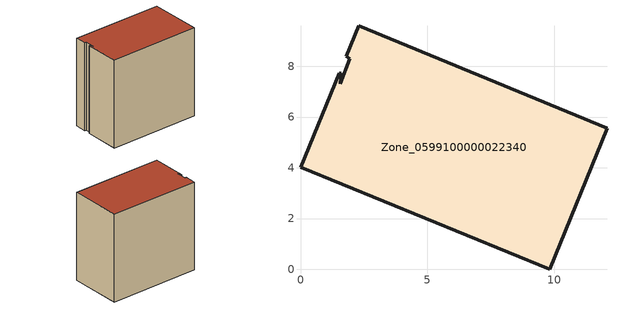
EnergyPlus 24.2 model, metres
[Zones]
Zone_0599100000022340
 floor ground (C_G): 1.95,8.3 1.8,8.4 2.29,9.6 12.08,5.55 9.82,0 0,4.02 1.52,7.73 1.6,7.72 1.56,7.31 z0
 wall outside (C_F): 9.82,0 12.08,5.55 2.29,9.6 1.8,8.4 1.95,8.3 1.56,7.31 1.6,7.72 1.52,7.73 0,4.02 9.82,0 z0:10.21
 roof outside (C_R): 1.8,8.4 1.95,8.3 1.56,7.31 1.6,7.72 1.52,7.73 0,4.02 9.82,0 12.08,5.55 2.29,9.6 z10.21
[BUILDING]
Pand.0599100000022340: North Axis=0; Terrain=City; Loads Convergence Tolerance Value=0.04; Temperature Convergence Tolerance Value=0.4; Solar Distribution=FullExterior; Maximum Number of Warmup Days=25; Minimum Number of Warmup Days=1
[Site:Location]
Rotterdam.The.Hague.AP_ZH_NLD Design_Conditions: Latitude=51.96; Longitude=4.45; Time Zone=1; Elevation=-4.5
[SITE:GROUNDTEMPERATURE:BUILDINGSURFACE]
18, 18, 18, 18, 18, 18, 18, 18, 18, 18, 18, 18
[MATERIAL] Thermal Absorptance=0.9; Solar Absorptance=0.7; Visible Absorptance=0.7
Name | Roughness | Thickness | Conductivity | Density | Specific Heat
G.TI.1946 | MediumSmooth | 0.15 | 1 | 540 | 1210
F.TI.1946 | Rough | 0.3 | 0.857143 | 1920 | 840
R.TI.1946 | MediumRough | 0.2 | 0.1 | 1500 | 1000
[CONSTRUCTION]
C_G: G.TI.1946
C_F: F.TI.1946
C_R: R.TI.1946
[ZONE]
Zone_0599100000022340: Type=1; Multiplier=1; Ceiling Height=Autocalculate; Volume=Autocalculate; Floor Area=autocalculate; Part of Total Floor Area=Yes
[ZONEINFILTRATION:DESIGNFLOWRATE]
Infil_Zone_0599100000022340: Zone or ZoneList or Space or SpaceList=Zone_0599100000022340; Schedule=AlwaysOn; Design Flow Rate Calculation Method=Flow/Area; Flow Rate per Floor Area=0.003; Constant Term Coefficient=1; Temperature Term Coefficient=0; Velocity Term Coefficient=0; Velocity Squared Term Coefficient=0
[HVACTEMPLATE:ZONE:IDEALLOADSAIRSYSTEM]
Zone_0599100000022340: Maximum Heating Supply Air Temperature=50; Minimum Cooling Supply Air Temperature=13; Maximum Heating Supply Air Humidity Ratio=0.0156; Minimum Cooling Supply Air Humidity Ratio=0.0077; Heating Limit=NoLimit; Cooling Limit=NoLimit; Dehumidification Control Type=ConstantSensibleHeatRatio; Cooling Sensible Heat Ratio=0.7; Dehumidification Setpoint=60; Humidification Control Type=None; Humidification Setpoint=30; Outdoor Air Method=None; Outdoor Air Flow Rate per Person=0.00944; Outdoor Air Flow Rate per Zone Floor Area=0; Outdoor Air Flow Rate per Zone=0; Demand Controlled Ventilation Type=None; Outdoor Air Economizer Type=NoEconomizer; Heat Recovery Type=None; Sensible Heat Recovery Effectiveness=0.7; Latent Heat Recovery Effectiveness=0.65
[ZONECONTROL:THERMOSTAT]
ThermostatControl_Zone_0599100000022340: Zone or ZoneList=Zone_0599100000022340; Control Type Schedule=DualSetpointControlType; Control 1=Thermostat_Zone_0599100000022340; Temperature Difference Between Cutout And Setpoint=0
[THERMOSTATSETPOINT:DUALSETPOINT]
Thermostat_Zone_0599100000022340: Heating Setpoint Temperature Schedule=HeatingSetpoint_Zone_0599100000022340; Cooling Setpoint Temperature Schedule=CoolingSetpoint_Zone_0599100000022340
[SCHEDULE:COMPACT]
HeatingSetpoint_Zone_0599100000022340: Through: 12/31, For: AllDays, Until: 24:00, 21
CoolingSetpoint_Zone_0599100000022340: Through: 12/31, For: AllDays, Until: 24:00, 24
DualSetpointControlType: Through: 12/31, For: AllDays, Until: 24:00, 4
AlwaysOn: Through: 12/31, For: AllDays, Until: 24:00, 1
